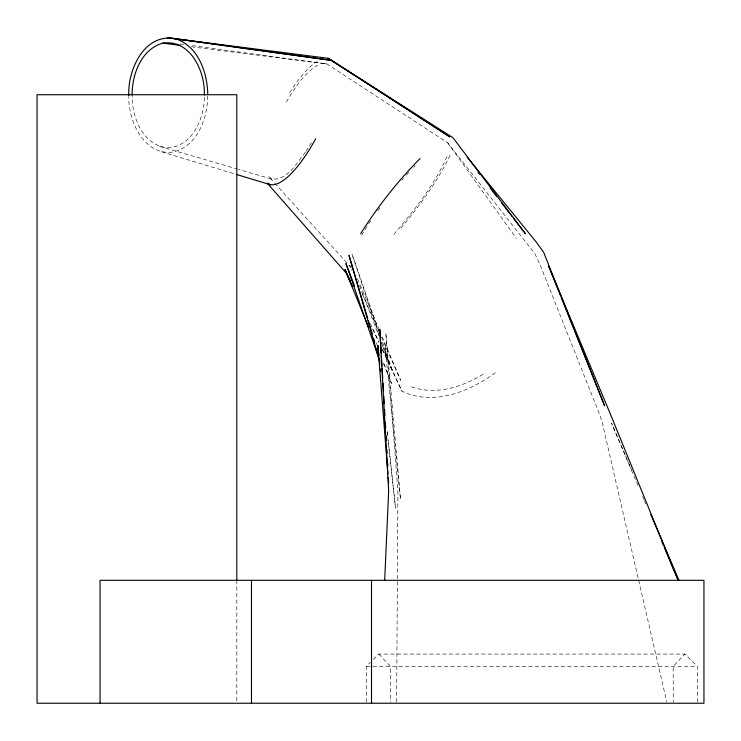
<?xml version="1.0" encoding="UTF-8"?>
<svg xmlns="http://www.w3.org/2000/svg" width="741" height="741" viewBox="0 0 741 741"><rect width="100%" height="100%" fill="white"/><g stroke="black" fill="none" stroke-linecap="round" stroke-linejoin="round"><path stroke-width="0.56" stroke-dasharray="3.71 2.78" d="M396.63 702.088L397.38 579.953M397.389 578.795L397.926 491.227L385.829 333.033L400.51 499.415L385.116 347.334L387.432 360.302L381.587 342.768M207.628 95.932C207.749 119.523 195.735 149.747 169.189 152.572C141.716 151.729 128.869 120.468 128.721 96.645M204.423 97.414C204.025 119.171 191.789 147.644 166.623 147.755C142.856 144.662 132.074 117.671 132.167 96.349M447.045 156.61C434.041 185.565 414.08 210.777 393.499 234.693M450.074 155.267C437.218 182.332 418.924 206.396 399.908 229.377M286.341 102.026C294.631 88.216 303.615 73.692 317.713 65.143M306.014 151.359L312.267 141.04M361.608 235.138L368.11 224.727M289.564 92.801C297.197 81.056 305.542 69.246 317.25 61.225M368.703 223.782L371.88 219.141M305.357 152.276C296.826 162.964 287.397 180.498 271.623 179.072L238.352 169.337M377.623 210.842L380.235 207.323M401.798 180.322L403.308 178.562M406.309 175.145L409.254 171.995M413.663 167.253L415.136 165.678M697.337 702.088L697.337 666.363L684.888 654.062L673.217 666.363L673.217 702.088M366.35 702.088L366.35 666.363L370.25 662.519M373.362 659.444L378.808 654.062L684.888 654.062M495.321 372.714C469.322 391.813 433.253 406.235 402.03 391.257L382.402 349.733M483.113 374.298C461.93 387.135 435.282 395.759 411.051 386.57M366.35 666.363L697.337 666.363M191.326 46.776L326.985 63.995L447.703 142.8L534.817 253.617L540.059 264.75L599.682 414.59L602.266 422.768L666.807 702.116M322.798 63.448L326.985 63.995L190.483 45.386M180.165 43.978L184.75 44.608M159.593 146.31L237.24 169.013M161.455 151.757L235.305 174.107M271.623 179.072L268.511 176.321L273.929 182.305M378.808 654.062L390.479 666.363L390.479 702.088M274.698 183.157L351.364 267.825M350.799 267.047L349.669 265.473L352.003 270.743M447.703 142.8L516.44 238.482M372.593 328.967L378.975 342.462M370.333 323.585L378.623 341.286M382.523 349.613L402.03 391.257M362.293 293.918L378.67 330.792M381.476 337.109L400.649 380.309L381.782 335.895M625.209 454.993L611.529 423.13L625.932 457.114M625.663 456.058L631.591 469.859M626.386 458.179L638.094 485.79M642.595 496.414L643.938 499.601M644.392 500.657L645.744 503.843M357.523 278.792L378.642 328.485M383.292 363.164L391.563 383.403L383.347 361.803M359.441 285.517L378.966 335.997M381.458 342.435L392.674 371.436L381.763 339.906M375.946 342.361L376.771 344.519M378.744 331.208L352.021 254.015L378.67 334.006M387.2 432.309L387.58 435.754M388.089 440.349L395.546 508.141L388.071 439.293M387.2 431.262L387.951 438.144M236.814 580.305L236.814 702.088"/><path stroke-width="1.11" d="M384.672 580.305L388.664 490.866L379.781 329.217L381.226 353.337M128.777 95.515C127.656 69.747 144.291 33.178 175.006 38.578L331.857 60.447L449.787 136.853L328.031 58.28L167.281 37.763L191.28 41.07M315.712 138.678C308.117 152.498 299.438 165.965 287.888 176.849C282.932 180.85 277.366 185.426 270.576 184.787L236.407 174.441M360.691 233.647C377.725 206.591 397.602 181.295 420.064 158.537M204.34 95.126C205.359 71.766 190.493 38.949 162.751 43.145C141.022 49.462 131.991 74.526 132.12 95.2M162.751 43.145L179.98 45.331M193.568 41.385L331.857 60.447L328.031 58.28L452.964 137.715L525.462 233.795L513.448 218.206M175.006 38.578C197.828 45.692 207.211 71.784 207.749 93.69M267.714 183.157L270.576 184.787M267.52 183.481L346.103 272.91L352.475 286.406M467.238 157.324L535.928 241.649L543.625 252.236L604.647 405.855L561.169 297.363M478.112 172.357L479.529 174.191M490.125 187.945L496.489 196.198M501.435 202.617L512.031 216.372M350.345 280.904L344.982 269.446L368.49 326.957M650.746 514.467L679.015 580.305M661.954 542.079L663.306 545.265M664.205 547.386L678.163 580.305L610.204 413.663L548.692 266.204L549.97 269.437M550.832 271.586L560.307 295.214M354.587 286.202L345.954 263.518L379.698 360.793M367.74 318.519L348.992 255.358L378.92 358.811M368.407 320.733L372.353 334.034M373.668 338.461L374.65 341.786M376.632 348.437L377.614 351.762M379.244 359.913L379.744 364.507M380.253 369.111L380.504 371.408M378.984 355.523L377.864 345.195L387.923 473.907M379.485 360.107L379.735 362.405M388.191 477.352L388.645 483.095M381.365 355.634L381.976 365.971M382.115 368.268L382.726 378.595M383.004 383.19L383.486 391.229M383.755 395.824L384.236 403.864M384.579 409.606L384.922 415.349M385.329 422.24L385.672 427.983M386.154 436.023L386.431 440.617M386.978 449.806L387.182 453.251M387.802 463.588L387.932 465.885M371.51 580.305L371.51 703.237M251.468 580.305L251.468 703.237M236.814 580.611L236.814 94.728L37.05 94.728L37.05 703.237L703.95 703.237L703.95 580.305L100.054 580.305L100.054 703.237"/></g></svg>
